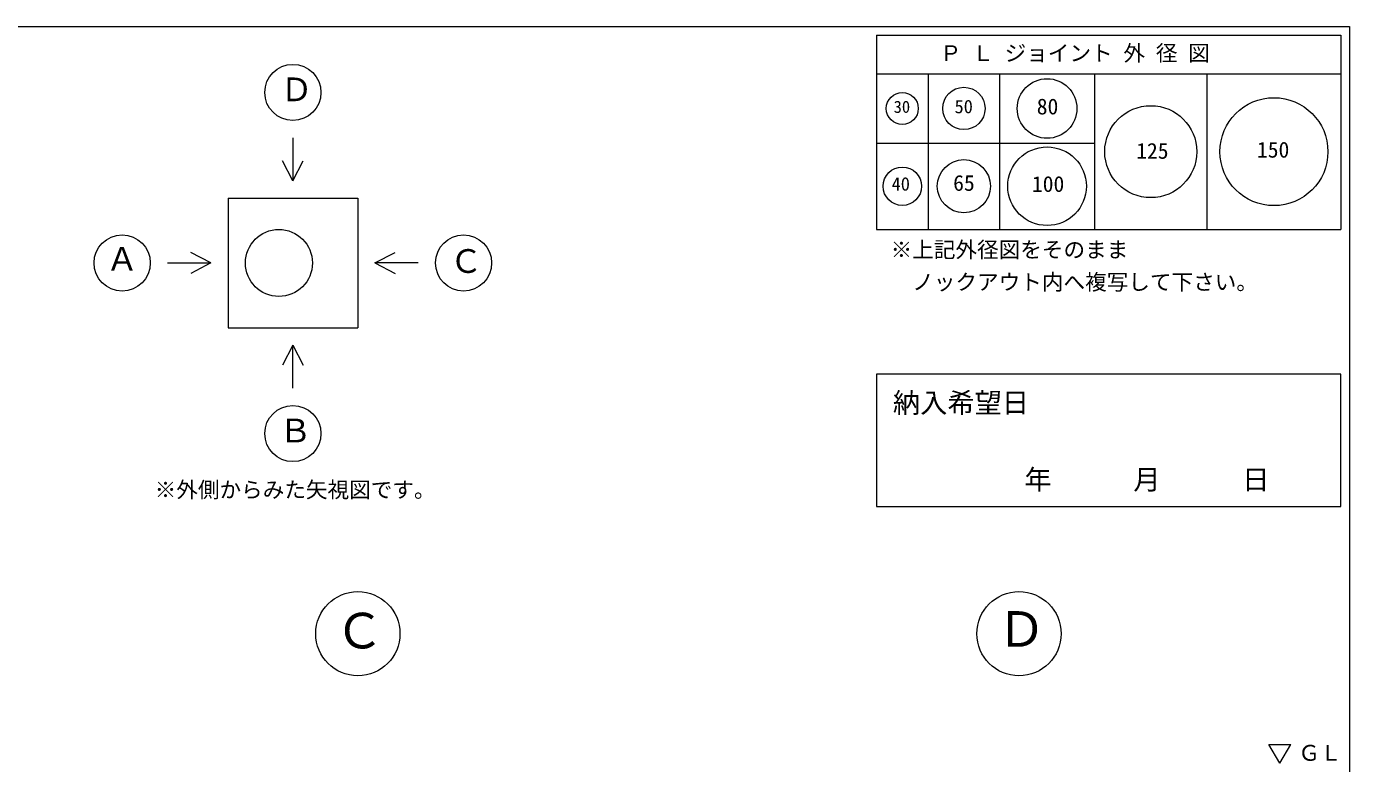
# Model space of a CAD drawing. Units: millimetres, scale not verified. Extents: x -4890 to 18490, y -2312 to 2312.
# Drawn here: x 1828 to 4890, y 605 to 2312 of the extents above; entities that cross this region are included whole.
import ezdxf
from ezdxf.enums import TextEntityAlignment as Align

# ---------------------------------------------------------------- set-up
doc = ezdxf.new("R2010")
doc.units = ezdxf.units.MM
doc.header["$LTSCALE"] = 10
for name, color, linetype, lineweight in [('0-2_waku', 7, 'Continuous', 18), ('0-3_gaikei', 7, 'Continuous', 18), ('0-8_hole', 7, 'Continuous', 18), ('0-E_文字１', 7, 'Continuous', 18)]:
    doc.layers.add(name, color=color, linetype=linetype, lineweight=lineweight)
doc.styles.add('ＭＳ ゴシック', font='')
doc.styles.get('ＭＳ ゴシック').set_extended_font_data('MS Gothic')

msp = doc.modelspace()

# ---------------------------------------------------------------- linework, layer by layer
at = {"layer": '0-2_waku'}
for p, q in [((-1229.94, 2311.88), (4890.06, 2311.88)), ((4890.06, 2311.88), (4890.06, -1963.12)), ((3795.06, 2291.88), (3795.06, 1841.88)), ((3795.06, 2291.88), (4870.06, 2291.88)), ((3795.06, 2291.88), (4870.06, 2291.88)), ((3795.06, 2291.88), (4870.06, 2291.88)), ((3795.06, 2291.88), (3795.06, 1841.88)), ((3795.06, 2291.88), (4870.06, 2291.88)), ((3795.06, 2291.88), (4870.06, 2291.88)), ((3795.06, 2291.88), (4870.06, 2291.88)), ((4870.06, 2291.88), (4870.06, 1841.88)), ((4870.06, 2291.88), (4870.06, 1841.88)), ((3795.06, 2201.88), (4870.06, 2201.88)), ((3915.06, 2201.88), (3915.06, 1841.88)), ((4080.06, 2201.88), (4080.06, 1841.88)), ((4300.06, 2201.88), (4300.06, 1841.88)), ((4560.06, 2201.88), (4560.06, 1841.88)), ((3795.06, 2041.88), (4300.06, 2041.88)), ((3795.06, 1841.88), (4870.06, 1841.88)), ((3795.06, 1841.88), (4870.06, 1841.88))]:
    msp.add_line(p, q, dxfattribs=at)
at = {"layer": '0-3_gaikei'}
for p, q in [((2444.67, 2054.1), (2444.67, 1954.1)), ((2444.67, 1954.1), (2420.54, 2000.48)), ((2444.67, 1954.1), (2468.8, 2000.48)), ((2294.67, 1914.1), (2594.67, 1914.1)), ((2294.67, 1914.1), (2294.67, 1614.1)), ((2594.67, 1914.1), (2594.67, 1614.1)), ((2254.67, 1764.1), (2208.29, 1788.23)), ((2634.67, 1764.1), (2681.05, 1788.23)), ((2154.67, 1764.1), (2254.67, 1764.1)), ((2254.67, 1764.1), (2208.29, 1739.97)), ((2294.67, 1614.1), (2594.67, 1614.1)), ((2444.67, 1574.1), (2420.54, 1527.72)), ((2444.67, 1574.1), (2468.8, 1527.72)), ((2444.67, 1474.1), (2444.67, 1574.1))]:
    msp.add_line(p, q, dxfattribs=at)
msp.add_lwpolyline([(2734.67, 1764.1), (2634.67, 1764.1), (2681.05, 1739.97)], dxfattribs=at)
for centre, radius in [((2444.67, 2159.1), 65), ((2412.34, 1764.1), 77.58), ((2049.67, 1764.1), 65), ((2839.67, 1764.1), 65), ((2444.67, 1369.1), 65), ((2595.06, 905.63), 97.5), ((4125.06, 905.63), 97.5)]:
    msp.add_circle(centre, radius, dxfattribs=at)
at = {"layer": '0-8_hole', "lineweight": 5}
for p, q in [((3795.06, 1506.59), (3795.06, 1199.88)), ((3795.06, 1199.88), (4870.06, 1199.88))]:
    msp.add_line(p, q, dxfattribs=at)
msp.add_lwpolyline([(4870.06, 1199.88), (4870.06, 1506.59), (3795.06, 1506.59), (3795.06, 1199.88), (4870.06, 1199.88), (4870.06, 1506.59), (3795.06, 1506.59)], dxfattribs=at)
at = {"layer": '0-8_hole'}
for centre, radius in [((4190.06, 2121.88), 69), ((3855.06, 2121.88), 37), ((3997.56, 2121.88), 49), ((4715.06, 2021.88), 125), ((4430.06, 2021.88), 106.5), ((4190.06, 1941.88), 91), ((3997.56, 1941.88), 61.5), ((3855.06, 1941.88), 44.5)]:
    msp.add_circle(centre, radius, dxfattribs=at)
at = {"layer": '0-E_文字１'}
for p, q in [((4728.8, 605.92), (4703.6, 648.86)), ((4703.6, 648.86), (4754, 648.86)), ((4728.8, 605.92), (4754, 648.86))]:
    msp.add_line(p, q, dxfattribs=at)

# ---------------------------------------------------------------- texts
at = {"layer": '0-8_hole', "style": 'ＭＳ ゴシック'}
for s, height, p in [('80', 36.66, (4166.24, 2097.19)), ('30', 28.04, (3835.01, 2103.34)), ('50', 31.16, (3975.97, 2101.53)), ('125', 36.66, (4396.34, 1994.46)), ('150', 36.66, (4675.87, 1997.11)), ('40', 31.16, (3830.33, 1922.28)), ('65', 36.66, (3972.78, 1920.15)), ('100', 36.66, (4155.11, 1917.7)), ('納入希望日', 46.19, (3833.28, 1403.44))]:
    msp.add_text(s, height=height, dxfattribs=at).set_placement(p, align=Align.BOTTOM_LEFT)
at = {"layer": '0-E_文字１', "style": 'ＭＳ ゴシック'}
for s, height, p in [('Ｐ Ｌ ジョイント 外 径 図', 36.66, (3941.98, 2220.7)), ('Ｄ', 54.99, (2415.64, 2122.09)), ('※上記外径図をそのまま', 36.66, (3828.01, 1765.68)), ('Ａ', 54.99, (2011.95, 1729.57)), ('Ｃ', 54.99, (2807.9, 1724.61)), ('\u3000ノックアウト内へ複写して下さい。', 36.66, (3828.01, 1690.68)), ('Ｂ', 54.99, (2412.9, 1332.09)), ('\u3000\u3000\u3000年\u3000\u3000\u3000月\u3000\u3000\u3000日     ', 46.19, (3948.75, 1225.58)), ('※外側からみた矢視図です。', 36.66, (2124.87, 1209.73)), ('Ｃ', 82.48, (2542.01, 846.78)), ('Ｄ', 82.48, (4074.81, 850.5)), ('ＧＬ', 36.66, (4771.6, 600.37))]:
    msp.add_text(s, height=height, dxfattribs=at).set_placement(p, align=Align.BOTTOM_LEFT)

doc.saveas('drawing.dxf')
